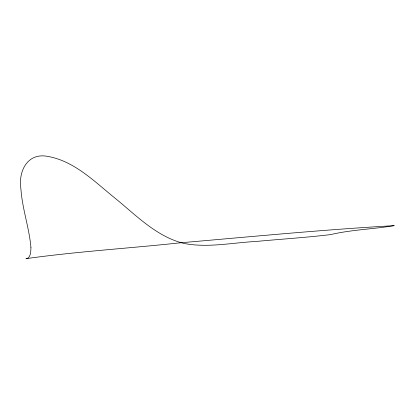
<?xml version="1.0" encoding="UTF-8"?>
<svg xmlns="http://www.w3.org/2000/svg" width="415" height="415" viewBox="0 0 415 415"><rect width="100%" height="100%" fill="white"/><g stroke="black" fill="none" stroke-linecap="round" stroke-linejoin="round"><path stroke-width="0.62" d="M30.933 247.485C30.814 251.2 30.907 258.28 25.979 258.799L26.15 258.633C77.278 251.495 128.946 248.346 180.286 242.811C251.563 236.68 322.849 229.692 394.25 225.646C373.152 229.179 351.536 229.666 330.688 234.589C305.834 237.588 280.831 239.139 255.915 241.473C231.98 242.723 207.733 248.077 183.876 243.423C156.6 236.675 136.411 215.603 115.329 198.406C94.407 181.604 73.813 160.263 46.086 156.123C26.612 153.394 18.27 172.256 20.906 188.825C22.234 208.704 29.221 227.685 30.933 247.485"/></g></svg>
